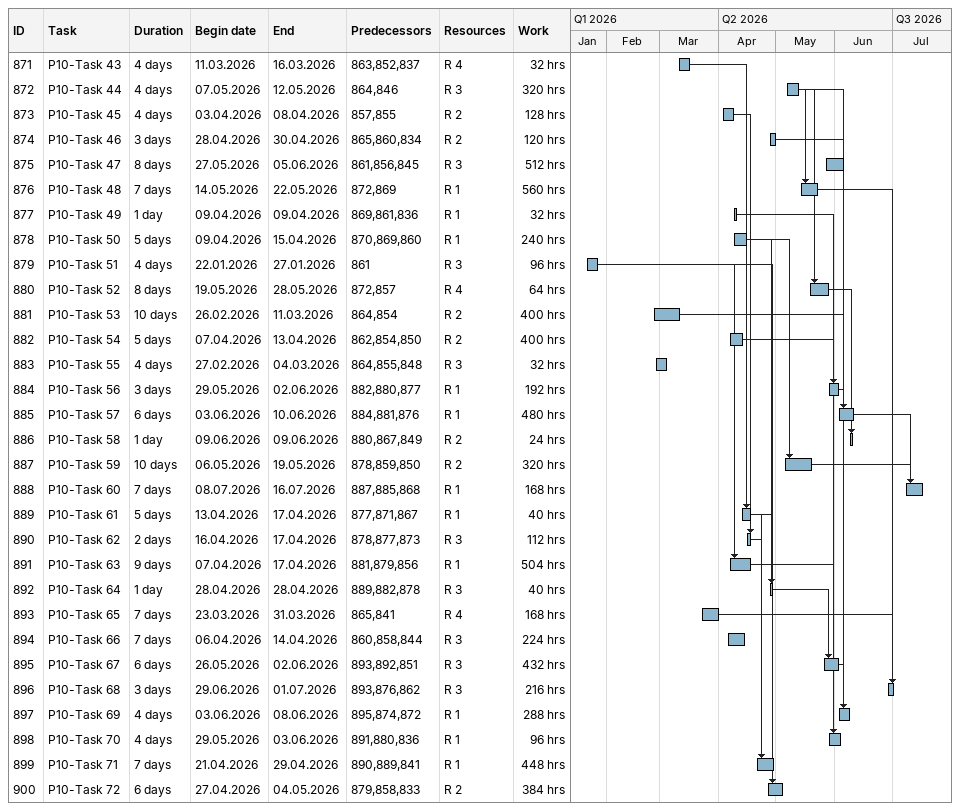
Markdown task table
| ID | Task | Duration | Start | Finish | Predecessors | Resources | Work (h) |
|---|---|---|---|---|---|---|---|
| 871 | P10-Task 43 | 4d | 2026-03-11 | 2026-03-16 | 863, 852, 837 | R 4 | 32 |
| 872 | P10-Task 44 | 4d | 2026-05-07 | 2026-05-12 | 864, 846 | R 3 | 320 |
| 873 | P10-Task 45 | 4d | 2026-04-03 | 2026-04-08 | 857, 855 | R 2 | 128 |
| 874 | P10-Task 46 | 3d | 2026-04-28 | 2026-04-30 | 865, 860, 834 | R 2 | 120 |
| 875 | P10-Task 47 | 8d | 2026-05-27 | 2026-06-05 | 861, 856, 845 | R 3 | 512 |
| 876 | P10-Task 48 | 7d | 2026-05-14 | 2026-05-22 | 872, 869 | R 1 | 560 |
| 877 | P10-Task 49 | 1d | 2026-04-09 | 2026-04-09 | 869, 861, 836 | R 1 | 32 |
| 878 | P10-Task 50 | 5d | 2026-04-09 | 2026-04-15 | 870, 869, 860 | R 1 | 240 |
| 879 | P10-Task 51 | 4d | 2026-01-22 | 2026-01-27 | 861 | R 3 | 96 |
| 880 | P10-Task 52 | 8d | 2026-05-19 | 2026-05-28 | 872, 857 | R 4 | 64 |
| 881 | P10-Task 53 | 10d | 2026-02-26 | 2026-03-11 | 864, 854 | R 2 | 400 |
| 882 | P10-Task 54 | 5d | 2026-04-07 | 2026-04-13 | 862, 854, 850 | R 2 | 400 |
| 883 | P10-Task 55 | 4d | 2026-02-27 | 2026-03-04 | 864, 855, 848 | R 3 | 32 |
| 884 | P10-Task 56 | 3d | 2026-05-29 | 2026-06-02 | 882, 880, 877 | R 1 | 192 |
| 885 | P10-Task 57 | 6d | 2026-06-03 | 2026-06-10 | 884, 881, 876 | R 1 | 480 |
| 886 | P10-Task 58 | 1d | 2026-06-09 | 2026-06-09 | 880, 867, 849 | R 2 | 24 |
| 887 | P10-Task 59 | 10d | 2026-05-06 | 2026-05-19 | 878, 859, 850 | R 2 | 320 |
| 888 | P10-Task 60 | 7d | 2026-07-08 | 2026-07-16 | 887, 885, 868 | R 1 | 168 |
| 889 | P10-Task 61 | 5d | 2026-04-13 | 2026-04-17 | 877, 871, 867 | R 1 | 40 |
| 890 | P10-Task 62 | 2d | 2026-04-16 | 2026-04-17 | 878, 877, 873 | R 3 | 112 |
| 891 | P10-Task 63 | 9d | 2026-04-07 | 2026-04-17 | 881, 879, 856 | R 1 | 504 |
| 892 | P10-Task 64 | 1d | 2026-04-28 | 2026-04-28 | 889, 882, 878 | R 3 | 40 |
| 893 | P10-Task 65 | 7d | 2026-03-23 | 2026-03-31 | 865, 841 | R 4 | 168 |
| 894 | P10-Task 66 | 7d | 2026-04-06 | 2026-04-14 | 860, 858, 844 | R 3 | 224 |
| 895 | P10-Task 67 | 6d | 2026-05-26 | 2026-06-02 | 893, 892, 851 | R 3 | 432 |
| 896 | P10-Task 68 | 3d | 2026-06-29 | 2026-07-01 | 893, 876, 862 | R 3 | 216 |
| 897 | P10-Task 69 | 4d | 2026-06-03 | 2026-06-08 | 895, 874, 872 | R 1 | 288 |
| 898 | P10-Task 70 | 4d | 2026-05-29 | 2026-06-03 | 891, 880, 836 | R 1 | 96 |
| 899 | P10-Task 71 | 7d | 2026-04-21 | 2026-04-29 | 890, 889, 841 | R 1 | 448 |
| 900 | P10-Task 72 | 6d | 2026-04-27 | 2026-05-04 | 879, 858, 833 | R 2 | 384 |
